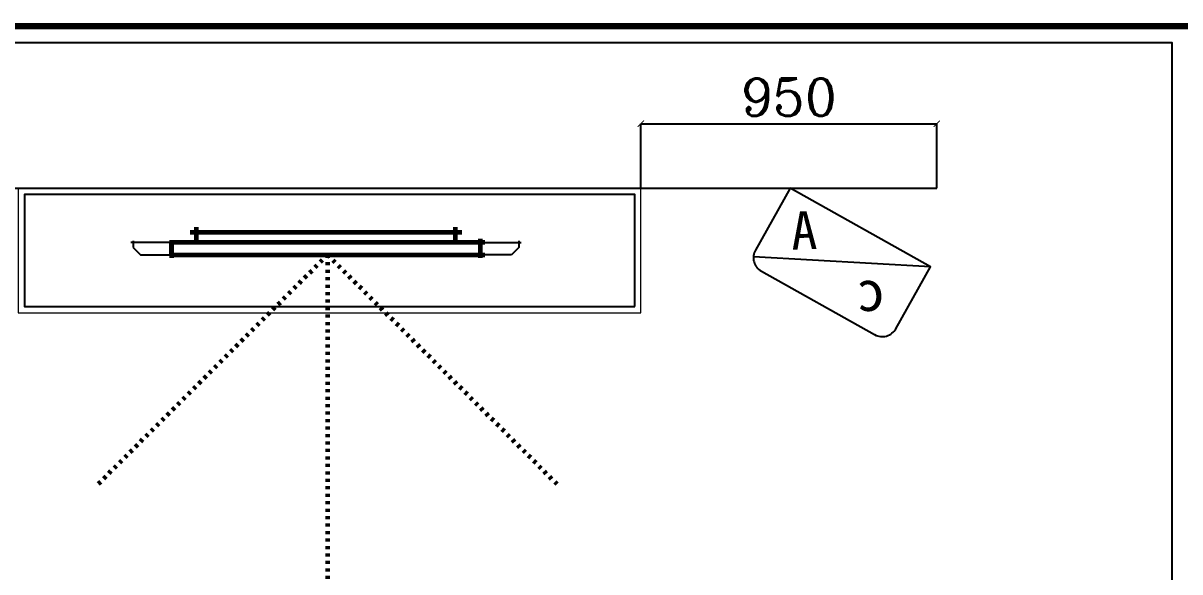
# Model space of a CAD drawing. Header units: millimetres. Extents: x 512961 to 1001058, y -961995 to -458543.
# Drawn here: x 888015 to 891730, y -883136 to -881372 of the extents above; entities that cross this region are included whole.
import ezdxf

# ---------------------------------------------------------------- set-up
doc = ezdxf.new("R2010")
doc.units = ezdxf.units.MM
doc.header["$MEASUREMENT"] = 0
doc.header["$PDMODE"] = 3
doc.linetypes.add('ACAD_ISO03W100', pattern=[30, 12, -18])
doc.layers.get('0').update_dxf_attribs({"linetype": 'CONTINUOUS'})
doc.layers.get('DEFPOINTS').update_dxf_attribs({"linetype": 'CONTINUOUS'})
for name, color, linetype in [('txt', 7, 'CONTINUOUS'), ('WINDOW', 5, 'CONTINUOUS'), ('地面', 8, 'CONTINUOUS'), ('墙线', 5, 'CONTINUOUS'), ('装饰细节', 1, 'CONTINUOUS')]:
    doc.layers.add(name, color=color, linetype=linetype)
doc.layers.add('基线', color=147, linetype='CONTINUOUS', lineweight=60)
doc.layers.add('门窗', color=4, linetype='CONTINUOUS', lineweight=13)
doc.styles.get("Standard").update_dxf_attribs({"font": 'complex.shx', "bigfont": 'hzxy.shx'})
doc.dimstyles.new('LMDIM40', dxfattribs={"dimtxt": 80, "dimasz": 20, "dimexe": 0, "dimexo": 0, "dimgap": 25, "dimtad": 1, "dimdec": 0, "dimzin": 0, "dimdsep": 46, "dimtxsty": 'Standard', "dimblk1": 'DOT', "dimblk2": 'DOT', "dimsah": 1, "dimcen": 0, "dimclrd": 2, "dimclre": 2, "dimclrt": 2, "dimadec": 0, "dimazin": 0, "dimtfac": 1, "dimtdec": 0, "dimtmove": 2, "dimatfit": 3, "dimldrblk": 'DOT', "dimfxl": 0, "dimtolj": 1, "dimtzin": 0, "dimarcsym": 0})

# ---------------------------------------------------------------- blocks, each defined once
blk = doc.blocks.new('A$C0DFF7466')
at = {"color": 147}
blk.add_line((0, 218.2), (567.1, 272.4), dxfattribs=at)
at = {"layer": 'DEFPOINTS', "color": 147}
blk.add_lwpolyline([(118.8, 23.9), (0, 218.2), (441.2, 488), (560, 293.7, -0.414214), (543.4, 224.9), (187.6, 7.3, -0.414214)], format="xyb", close=True, dxfattribs=at)
at = {"color": 147, "width": 135.104, "attachment_point": 1}
for s, insert, char_height in [('{\\fSimHei|b0|i0|c134|p2;A}', (360.1, 412.3), 122.5), ('{\\fSimHei|b0|i0|c134|p2;c}', (150.8, 214.3), 130)]:
    blk.add_mtext(s, dxfattribs=dict(at, insert=insert, char_height=char_height))
blk = doc.blocks.new('A$C1F987A59')
at = {"color": 250, "linetype": 'ACAD_ISO03W100'}
for q in [(1035.1, 1846.7), (1417.6, 923.4), (1035.1, 0)]:
    blk.add_line((111.8, 923.4), q, dxfattribs=at)
at = {"color": 147}
for p, q in [((124.4, 1537.2), (46.8, 1537.2)), ((61.8, 1555.5), (61.8, 288.7)), ((111.8, 291.2), (111.8, 1555.5)), ((21.8, 1462.3), (21.8, 371.7)), ((61.8, 1437.2), (0, 1437.2)), ((61.8, 397.2), (0, 397.2)), ((53.4, 297.2), (124.1, 297.2)), ((111.8, 297.2), (61.8, 297.2))]:
    blk.add_line(p, q, dxfattribs=at)
at = {"layer": '地面', "color": 250}
for p, q in [((55.8, 1691.8), (81.8, 1691.8)), ((61.8, 1537.2), (61.8, 1700.7)), ((81.8, 1691.8), (111.8, 1661.8)), ((111.8, 1661.8), (111.8, 1537.2)), ((61.8, 297.2), (61.8, 133.8)), ((111.8, 172.7), (111.8, 297.2)), ((55.8, 142.7), (81.8, 142.7)), ((81.8, 142.7), (111.8, 172.7))]:
    blk.add_line(p, q, dxfattribs=at)
blk = doc.blocks.new('A$C443E5640')
at = {"layer": '基线', "color": 7, "xscale": -1}
blk.add_blockref('A$C1F987A59', (1417.6, 0), dxfattribs=at)
blk = doc.blocks.new('_ArchTick')
at = {"color": 0, "linetype": 'ByBlock', "const_width": 0.15}
blk.add_lwpolyline([(-0.5, -0.5), (0.5, 0.5)], dxfattribs=at)
blk = doc.blocks.new('*D1142')
at = {"layer": 'DEFPOINTS', "color": 0}
for p in [(890949.2, -881695.4), (889999.1, -881902.8), (890949.2, -881902.8)]:
    blk.add_point(p, dxfattribs=at)
at = {"layer": 'txt', "color": 2, "lineweight": -2}
for p, q in [((889999.1, -881902.8), (889999.1, -881695.4)), ((889999.1, -881695.4), (890949.2, -881695.4)), ((890949.2, -881902.8), (890949.2, -881695.4))]:
    blk.add_line(p, q, dxfattribs=at)
at = {"layer": 'txt', "color": 2, "lineweight": -2, "xscale": 20, "yscale": 20, "zscale": 20, "rotation": 180}
blk.add_blockref('_ArchTick', (889999.1, -881695.4), dxfattribs=at)
at = {"layer": 'txt', "color": 2, "lineweight": -2, "xscale": 20, "yscale": 20, "zscale": 20}
blk.add_blockref('_ArchTick', (890949.2, -881695.4), dxfattribs=at)
at = {"layer": 'txt', "color": 2, "insert": (890474.1, -881610.4), "char_height": 120, "attachment_point": 5}
blk.add_mtext('\\A1;950', dxfattribs=at)
blk = doc.blocks.new('_DOT')
at = {"color": 0, "linetype": 'ByBlock'}
blk.add_line((-0.5, 0), (-1, 0), dxfattribs=at)
at = {"color": 0, "linetype": 'ByBlock', "const_width": 0.5}
blk.add_lwpolyline([(-0.25, 0, 1), (0.25, 0, 1)], format="xyb", close=True, dxfattribs=at)
blk = doc.blocks.new('DOT')
at = {"color": 0, "linetype": 'ByBlock'}
blk.add_line((-0.35, 0), (-1, 0), dxfattribs=at)
at = {"color": 0, "linetype": 'ByBlock', "const_width": 0.35}
blk.add_lwpolyline([(-0.175, 0, 1), (0.175, 0, 1)], format="xyb", close=True, dxfattribs=at)

msp = doc.modelspace()

# ---------------------------------------------------------------- linework, layer by layer
at = {"const_width": 19.9}
msp.add_lwpolyline([(885615.3, -886608.9), (892817.2, -886608.9), (892817.2, -881382), (885615.3, -881382)], close=True, dxfattribs=at)
at = {"color": 4}
msp.add_lwpolyline([(885665.3, -881435.4), (885665.3, -886559.9), (891705.6, -886559.9), (891705.6, -881435.4)], close=True, dxfattribs=at)
at = {"layer": 'WINDOW'}
msp.add_line((887069.2, -881902.8), (890949.2, -881902.8), dxfattribs=at)
at = {"layer": '装饰细节', "color": 250}
msp.add_lwpolyline([(889979.1, -882282.8), (889979.1, -881922.8), (888019.1, -881922.8), (888019.1, -882282.8)], close=True, dxfattribs=at)
at = {"layer": '门窗'}
msp.add_lwpolyline([(889999.1, -882302.8), (889999.1, -881902.8), (887999.1, -881902.8), (887999.1, -882302.8)], close=True, dxfattribs=at)

# ---------------------------------------------------------------- block references
at = {"color": 147, "xscale": -0.8000000000465661, "yscale": 0.8000000000465661, "zscale": 0.8, "rotation": 270}
msp.add_blockref('A$C443E5640', (888253.8, -883161.6), dxfattribs=at)
at = {"layer": '墙线', "color": 4, "ltscale": 3, "xscale": -1, "rotation": 2.187117599886568}
msp.add_blockref('A$C0DFF7466', (890937.7, -882373.6), dxfattribs=at)

# ---------------------------------------------------------------- dimensions: what is measured, and where the dimension line sits
at = {"layer": 'txt'}
dim = msp.add_linear_dim(base=(890949.2, -881695.4), p1=(889999.1, -881902.8), p2=(890949.2, -881902.8), dimstyle='LMDIM40', override={"dimtxt": 120, "dimblk": 'ArchTick', "dimsah": 0, "dimldrblk": 'DOT'}, dxfattribs=at)
dim.commit()
dim.dimension.update_dxf_attribs({"geometry": '*D1142', "text_midpoint": (890474.1, -881610.4)})

doc.saveas('drawing.dxf')
